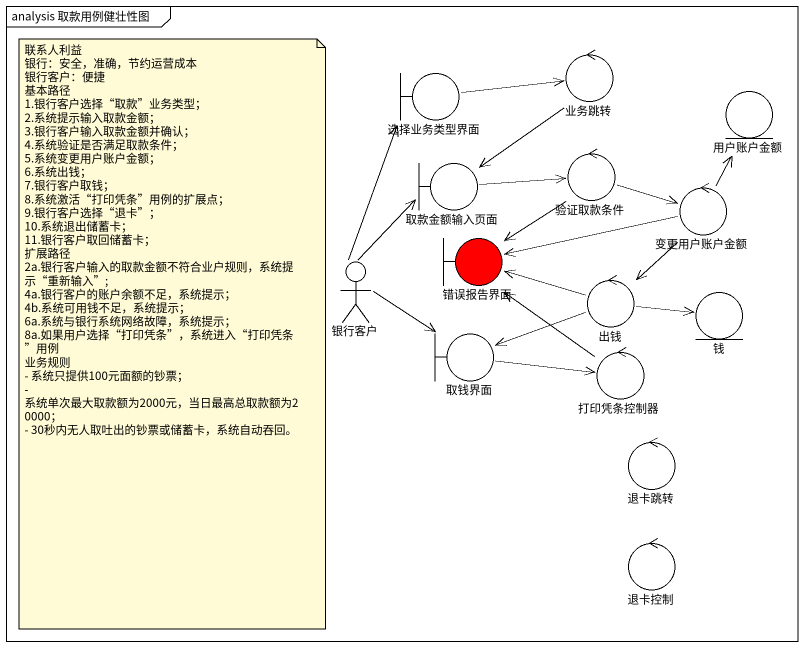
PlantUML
@startuml
mainframe analysis 取款用例健壮性图
control 业务跳转
boundary 选择业务类型界面
entity 用户账户金额
boundary 取款金额输入页面
control 验证取款条件
control 变更用户账户金额
actor 银行客户
boundary 错误报告界面 #FF0000
control 出钱
entity 钱
boundary 取钱界面
control 打印凭条控制器
control 退卡跳转
control 退卡控制
业务跳转 --> 取款金额输入页面
选择业务类型界面 -right-> 业务跳转
取款金额输入页面 -right-> 验证取款条件
验证取款条件 -right-> 变更用户账户金额
验证取款条件 --> 错误报告界面
变更用户账户金额 -up-> 用户账户金额
变更用户账户金额 -left-> 错误报告界面
变更用户账户金额 --> 出钱
银行客户 -up-> 选择业务类型界面
银行客户 -up-> 取款金额输入页面
银行客户 -right-> 取钱界面
出钱 -left-> 错误报告界面
出钱 -right-> 钱
出钱 -left-> 取钱界面
取钱界面 -right-> 打印凭条控制器
打印凭条控制器 -up-> 错误报告界面
note as N1
  联系人利益
  银行：安全，准确，节约运营成本
  银行客户：便捷
  基本路径
  1.银行客户选择“取款”业务类型；
  2.系统提示输入取款金额；
  3.银行客户输入取款金额并确认；
  4.系统验证是否满足取款条件；
  5.系统变更用户账户金额；
  6.系统出钱；
  7.银行客户取钱；
  8.系统激活“打印凭条”用例的扩展点；
  9.银行客户选择“退卡”；
  10.系统退出储蓄卡；
  11.银行客户取回储蓄卡；
  扩展路径
  2a.银行客户输入的取款金额不符合业户规则，系统提示“重新输入”;
  4a.银行客户的账户余额不足，系统提示；
  4b.系统可用钱不足，系统提示；
  6a.系统与银行系统网络故障，系统提示；
  8a.如果用户选择“打印凭条”，系统进入“打印凭条”用例
  业务规则
  - 系统只提供100元面额的钞票；
  - 系统单次最大取款额为2000元，当日最高总取款额为20000；
  - 30秒内无人取吐出的钞票或储蓄卡，系统自动吞回。
end note
@enduml
